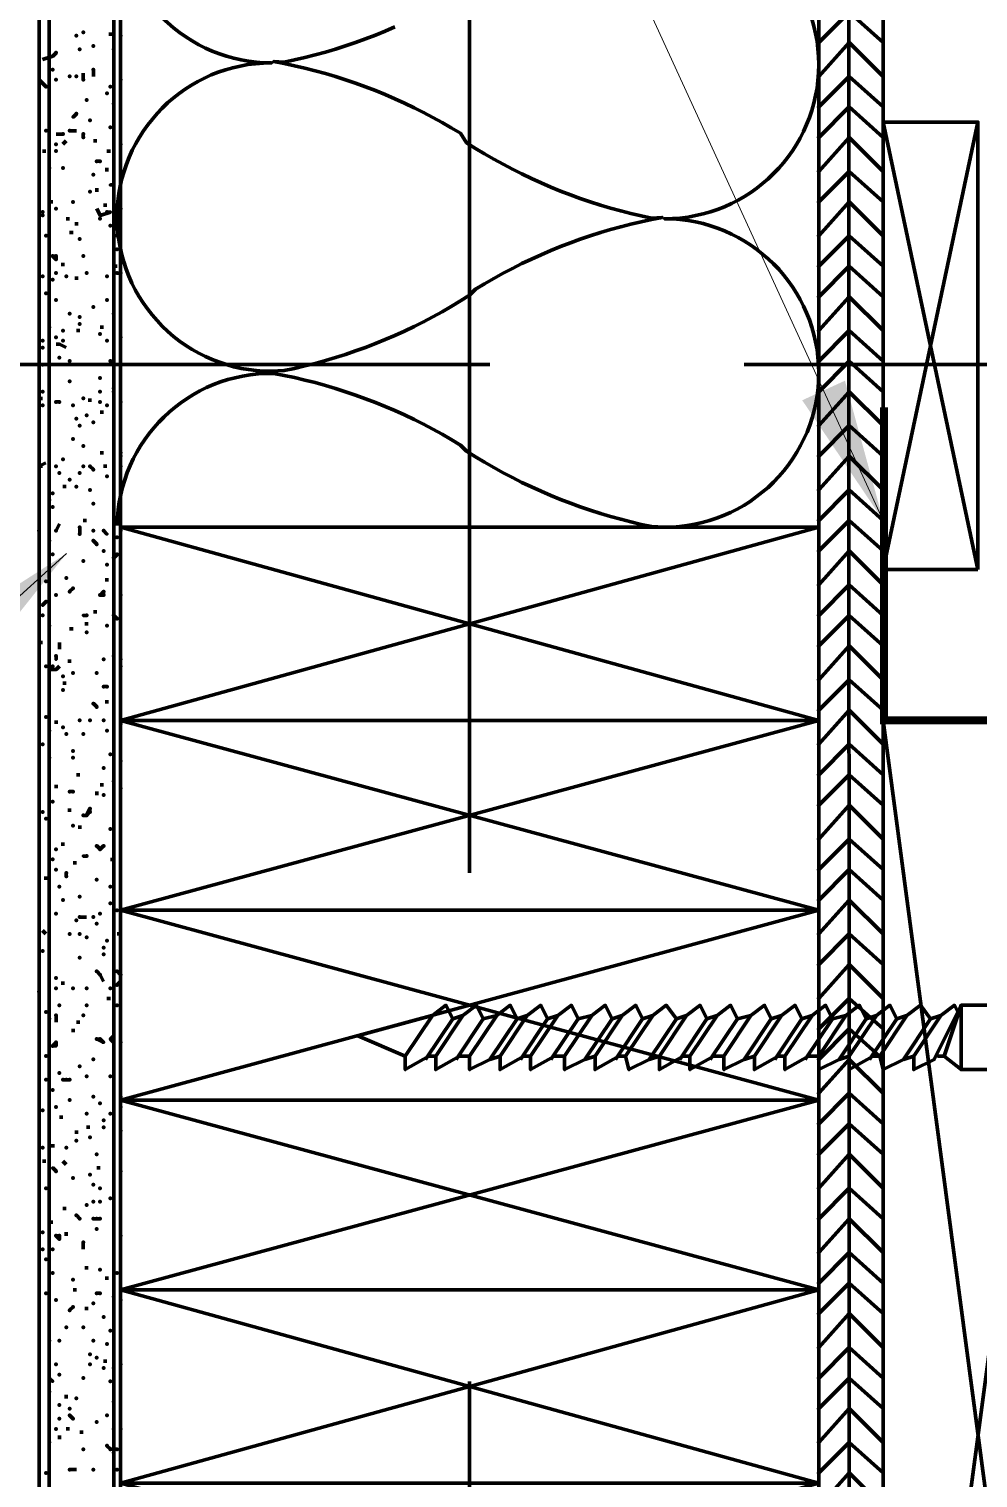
# Model space of a CAD drawing. Extents: x 3 to 185, y 0 to 385.
# Drawn here: x 84.67 to 92.13, y 185.19 to 196.59 of the extents above; entities that cross this region are included whole.
import ezdxf

# ---------------------------------------------------------------- set-up
doc = ezdxf.new("R2010")
doc.units = 0
doc.header["$MEASUREMENT"] = 0
for name, color, linetype, lineweight in [('Dt-Iden', 3, 'Continuous', 20), ('Dt-Line 1', 9, 'Continuous', 0), ('Dt-Line 2', 6, 'Continuous', 9), ('Dt-Line 3', 7, 'Continuous', 15), ('Dt-Text', 121, 'Continuous', 20)]:
    doc.layers.add(name, color=color, linetype=linetype, lineweight=lineweight)
doc.styles.get("Standard").update_dxf_attribs({"font": 'Arial.ttf'})
doc.dimstyles.new('1 Inch', dxfattribs={"dimtxt": 1.09375, "dimasz": 1.125, "dimexe": 1.125, "dimexo": 0.5625, "dimgap": 0.84375, "dimtad": 1, "dimdec": 4, "dimzin": 3, "dimdsep": 46, "dimlunit": 4, "dimtxsty": 'Standard', "dimblk": 'ARCHTICK', "dimcen": 0.5625, "dimdle": 1.125, "dimclrd": 253, "dimclre": 253, "dimclrt": 256, "dimadec": 0, "dimazin": 0, "dimtfac": 0.6, "dimtdec": 4, "dimtix": 1, "dimtmove": 2, "dimatfit": 0, "dimfxl": 1, "dimfrac": 1, "dimtolj": 1, "dimtzin": 0, "dimlwd": 9, "dimlwe": 9, "dimarcsym": 0})

# ---------------------------------------------------------------- blocks, each defined once
blk = doc.blocks.new('_ArchTick')
at = {"color": 0, "linetype": 'ByBlock', "const_width": 0.15}
blk.add_lwpolyline([(-0.5, -0.5), (0.5, 0.5)], dxfattribs=at)

msp = doc.modelspace()

# ---------------------------------------------------------------- linework, layer by layer
at = {"const_width": 0.0625}
msp.add_lwpolyline([(91.39374, 193.60982), (91.39374, 191.14708), (93.12707, 191.14708), (93.12519, 189.69557)], dxfattribs=at)
at = {"layer": 'Dt-Iden', "linetype": 'Continuous', "lineweight": 211}
msp.add_line((88.135, 189.94667), (88.135, 209.94667), dxfattribs=at)
for points in [[(82.34833, 193.38667), (82.56167, 193.52), (83.14833, 193.76), (83.76167, 193.89334), (84.375, 193.94667), (88.295, 193.94667)], [(96.26834, 193.38667), (96.055, 193.52), (95.46833, 193.76), (94.855, 193.89334), (94.24167, 193.94667), (90.295, 193.94667)]]:
    msp.add_lwpolyline(points, dxfattribs=at)
at = {"layer": 'Dt-Line 1', "linetype": 'Continuous', "lineweight": 158}
for p, q in [((85.30833, 196.53334), (85.30833, 196.56001)), ((84.775, 195.62667), (84.80167, 195.62667)), ((84.935, 195.68), (84.96167, 195.70667)), ((85.175, 195.70667), (85.20167, 195.70667)), ((85.28167, 195.62667), (85.30833, 195.62667)), ((85.28167, 195.46667), (85.28167, 195.49333)), ((84.82833, 195.30667), (84.82833, 195.33333)), ((85.20167, 195.30667), (85.20167, 195.33333)), ((84.82833, 195.22668), (84.855, 195.22668)), ((85.255, 195.20001), (85.28167, 195.20001)), ((84.98833, 195.09333), (84.96167, 195.09333)), ((85.04167, 195.04), (85.04167, 195.06667)), ((84.98833, 194.98667), (85.015, 194.98667)), ((84.935, 194.72), (84.935, 194.74667)), ((85.335, 194.72), (85.36167, 194.72)), ((85.04167, 194.61333), (85.04167, 194.64)), ((85.04167, 194.21334), (85.06833, 194.21334)), ((85.22833, 194.24001), (85.255, 194.24001)), ((85.335, 194.13333), (85.335, 194.16)), ((84.775, 193.68), (84.74833, 193.68)), ((85.14833, 193.65333), (85.14833, 193.68)), ((85.255, 193.57334), (85.22833, 193.57334)), ((85.255, 193.25333), (85.22833, 193.25333)), ((85.255, 193.14667), (85.28167, 193.14667)), ((84.935, 192.98667), (84.96167, 192.98667)), ((85.12167, 192.72), (85.095, 192.72)), ((85.28167, 192.24001), (85.28167, 192.26667)), ((85.20167, 192), (85.175, 192)), ((84.98833, 191.86668), (85.015, 191.86668)), ((85.12167, 191.89334), (85.12167, 191.92)), ((84.775, 191.76), (84.74833, 191.76)), ((84.98833, 191.6), (84.98833, 191.62667)), ((84.935, 191.44), (84.96167, 191.44)), ((85.28167, 191.28), (85.28167, 191.30667)), ((84.88167, 191.12), (84.88167, 191.14667)), ((85.38833, 190.74667), (85.38833, 190.77333)), ((84.88167, 190.61333), (84.88167, 190.64)), ((85.04167, 190.72), (85.06833, 190.72)), ((85.22833, 190.64), (85.255, 190.64)), ((85.20167, 190.56001), (85.20167, 190.58667)), ((84.98833, 190.42667), (84.98833, 190.45333)), ((85.06833, 190.29333), (85.06833, 190.32)), ((84.935, 190.16), (84.935, 190.18667)), ((85.335, 190.05333), (85.30833, 190.05333)), ((85.38833, 190.10667), (85.38833, 190.13333)), ((85.04167, 190.02667), (85.015, 190.02667)), ((84.80167, 189.89334), (84.80167, 189.92)), ((84.80167, 189.46667), (84.775, 189.49333)), ((85.36167, 189.46667), (85.38833, 189.46667)), ((84.935, 189.06667), (84.935, 189.09333)), ((85.28167, 188.96), (85.30833, 188.96)), ((85.015, 188.69333), (85.015, 188.72)), ((85.06833, 188.77333), (85.04167, 188.77333)), ((85.335, 188.48), (85.335, 188.50667)), ((84.90833, 188.02667), (84.935, 188.02667)), ((85.04167, 187.89334), (85.04167, 187.92)), ((85.14833, 187.94667), (85.12167, 187.94667)), ((84.855, 187.78667), (84.855, 187.81333)), ((84.80167, 187.68), (84.775, 187.68)), ((84.96167, 187.65333), (84.935, 187.68)), ((85.20167, 187.62667), (85.22833, 187.62667)), ((84.96167, 187.30667), (84.935, 187.30667)), ((84.82833, 187.20001), (84.855, 187.20001)), ((84.96167, 187.09333), (84.96167, 187.12)), ((85.12167, 186.82667), (85.12167, 186.85333)), ((85.28167, 186.74667), (85.28167, 186.77333)), ((85.015, 186.66667), (85.04167, 186.66667)), ((85.12167, 186.50667), (85.12167, 186.53334)), ((84.82833, 186.18667), (84.82833, 186.21334)), ((85.28167, 186.10667), (85.255, 186.10667)), ((85.335, 186.13333), (85.335, 186.16)), ((84.96167, 185.81333), (84.96167, 185.84)), ((84.90833, 185.49333), (84.90833, 185.52)), ((84.98833, 185.57334), (84.96167, 185.57334)), ((85.06833, 185.54668), (85.095, 185.54668))]:
    msp.add_line(p, q, dxfattribs=at)
for points in [[(91.12167, 179.14667), (91.095, 323.14667), (90.855, 323.41336), (91.095, 323.65333)], [(90.88167, 196.48), (91.12167, 196.72), (91.38833, 196.48)], [(85.095, 196.56001), (85.095, 196.56001), (85.095, 196.56004)], [(85.04167, 196.53334), (85.04167, 196.53334), (85.04167, 196.53337)], [(85.06833, 196.42667), (85.06833, 196.42667), (85.06833, 196.42669)], [(85.175, 196.45333), (85.175, 196.45333), (85.175, 196.45336)], [(85.335, 196.42667), (85.335, 196.42667), (85.335, 196.42669)], [(85.38833, 196.53334), (85.38833, 196.53334), (85.38833, 196.53337)], [(90.88167, 196.21334), (91.12167, 196.48), (91.38833, 196.21334)], [(84.88167, 196.4), (84.855, 196.37333), (84.775, 196.34667)], [(84.855, 196.26667), (84.855, 196.26667), (84.855, 196.26669)], [(84.98833, 196.21334), (84.98833, 196.21334), (84.98833, 196.21337)], [(85.04167, 196.21334), (85.04167, 196.21334), (85.04167, 196.21337)], [(85.095, 196.18667), (85.095, 196.24001)], [(85.175, 196.26667), (85.175, 196.21334)], [(90.88167, 195.97333), (91.12167, 196.21334), (91.38833, 195.97333)], [(84.80167, 196.13333), (84.775, 196.16), (84.74833, 196.18667)], [(84.88167, 196.18667), (84.88167, 196.18667), (84.88167, 196.18669)], [(85.28167, 196.08), (85.28167, 196.08), (85.28167, 196.08002)], [(85.30833, 196.13333), (85.30833, 196.13333), (85.30833, 196.13336)], [(85.38833, 196.18667), (85.38833, 196.18667), (85.38833, 196.18669)], [(85.335, 196), (85.335, 196), (85.335, 196.00002)], [(90.88167, 195.73333), (91.12167, 195.97333), (91.38833, 195.73333)], [(85.14833, 195.86668), (85.14833, 195.86668), (85.14833, 195.8667)], [(84.80167, 195.78667), (84.80167, 195.78667), (84.80167, 195.78669)], [(84.935, 195.76), (84.88167, 195.76)], [(84.98833, 195.78667), (85.04167, 195.78667)], [(85.30833, 195.81333), (85.30833, 195.81333), (85.30833, 195.81336)], [(84.88167, 195.68), (84.88167, 195.68), (84.88167, 195.68002)], [(84.88167, 195.62667), (84.88167, 195.62667), (84.88167, 195.62669)], [(85.38833, 195.68), (85.38833, 195.68), (85.38833, 195.68002)], [(90.88167, 195.46667), (91.12167, 195.73333), (91.38833, 195.46667)], [(84.82833, 195.49333), (84.82833, 195.49333), (84.82833, 195.49336)], [(84.935, 195.49333), (84.935, 195.49333), (84.935, 195.49336)], [(85.175, 195.44), (85.175, 195.44), (85.175, 195.44002)], [(90.88167, 195.22668), (91.12167, 195.46667), (91.38833, 195.22668)], [(85.14833, 195.30667), (85.14833, 195.30667), (85.14833, 195.30669)], [(84.88167, 195.17333), (84.88167, 195.17333), (84.88167, 195.17336)], [(85.015, 195.22668), (85.015, 195.22668), (85.015, 195.2267)], [(85.20167, 195.17333), (85.22833, 195.12), (85.30833, 195.14667), (85.28167, 195.14667)], [(85.38833, 195.17333), (85.38833, 195.17333), (85.38833, 195.17336)], [(90.88167, 194.96), (91.12167, 195.22668), (91.38833, 194.96)], [(85.22833, 195.09333), (85.22833, 195.09333), (85.22833, 195.09336)], [(84.80167, 194.96), (84.80167, 194.96), (84.80167, 194.96002)], [(85.30833, 195.04), (85.30833, 195.04), (85.30833, 195.04002)], [(85.36167, 194.96), (85.36167, 194.96), (85.36167, 194.96002)], [(90.88167, 194.72), (91.12167, 194.96), (91.38833, 194.72)], [(85.06833, 194.93333), (85.06833, 194.93333), (85.06833, 194.93336)], [(85.36167, 194.85333), (85.36167, 194.85333), (85.36167, 194.85336)], [(85.095, 194.8), (85.095, 194.8), (85.095, 194.80002)], [(90.88167, 194.48), (91.12167, 194.72), (91.38833, 194.48)], [(84.775, 194.64), (84.775, 194.64), (84.775, 194.64002)], [(84.855, 194.61333), (84.855, 194.61333), (84.855, 194.61336)], [(84.96167, 194.64), (84.96167, 194.64), (84.96167, 194.64002)], [(85.12167, 194.66667), (85.12167, 194.66667), (85.12167, 194.66669)], [(85.28167, 194.64), (85.28167, 194.64), (85.28167, 194.64002)], [(84.80167, 194.50667), (84.80167, 194.50667), (84.80167, 194.50669)], [(84.88167, 194.45333), (84.88167, 194.45333), (84.88167, 194.45336)], [(85.28167, 194.45333), (85.28167, 194.45333), (85.28167, 194.45336)], [(90.88167, 194.21334), (91.12167, 194.48), (91.38833, 194.21334)], [(84.98833, 194.34667), (84.98833, 194.34667), (84.98833, 194.34669)], [(85.06833, 194.32), (85.06833, 194.32), (85.06833, 194.32002)], [(85.06833, 194.26667), (85.06833, 194.26667), (85.06833, 194.26669)], [(85.335, 194.34667), (85.335, 194.34667), (85.335, 194.34669)], [(84.82833, 194.24001), (84.82833, 194.24001), (84.82833, 194.24004)], [(84.935, 194.21334), (84.935, 194.21334), (84.935, 194.21337)], [(85.22833, 194.18667), (85.22833, 194.18667), (85.22833, 194.18669)], [(85.38833, 194.16), (85.38833, 194.16), (85.38833, 194.16002)], [(90.88167, 193.97333), (91.12167, 194.21334), (91.38833, 193.97333)], [(84.775, 194.13333), (84.775, 194.13333), (84.775, 194.13336)], [(84.775, 194.08), (84.775, 194.08), (84.775, 194.08002)], [(84.96167, 194.08), (84.90833, 194.10667), (84.88167, 194.10667)], [(84.935, 194.13333), (84.935, 194.13333), (84.935, 194.13336)], [(85.28167, 194.13333), (85.28167, 194.13333), (85.28167, 194.13336)], [(84.775, 193.94667), (84.775, 193.94667), (84.775, 193.94669)], [(84.90833, 194), (84.90833, 194), (84.90833, 194.00002)], [(84.98833, 193.97333), (84.98833, 193.97333), (84.98833, 193.97336)], [(90.88167, 193.73333), (91.12167, 193.97333), (91.38833, 193.73333)], [(84.98833, 193.81333), (84.98833, 193.81333), (84.98833, 193.81336)], [(85.22833, 193.84), (85.22833, 193.84), (85.22833, 193.84002)], [(84.775, 193.73333), (84.775, 193.73333), (84.775, 193.73336)], [(85.22833, 193.73333), (85.22833, 193.73333), (85.22833, 193.73336)], [(90.88167, 193.46667), (91.12167, 193.73333), (91.38833, 193.46667)], [(84.775, 193.62667), (84.775, 193.62667), (84.775, 193.62669)], [(85.015, 193.62667), (85.015, 193.62667), (85.015, 193.62669)], [(85.095, 193.68), (85.095, 193.68), (85.095, 193.68002)], [(85.22833, 193.65333), (85.22833, 193.65333), (85.22833, 193.65336)], [(85.28167, 193.62667), (85.28167, 193.62667), (85.28167, 193.62669)], [(85.38833, 193.65333), (85.38833, 193.65333), (85.38833, 193.65336)], [(85.04167, 193.52), (85.04167, 193.52), (85.04167, 193.52002)], [(85.06833, 193.46667), (85.06833, 193.46667), (85.06833, 193.46669)], [(85.12167, 193.54668), (85.12167, 193.54668), (85.12167, 193.5467)], [(85.175, 193.49333), (85.175, 193.49333), (85.175, 193.49336)], [(90.88167, 193.22668), (91.12167, 193.46667), (91.38833, 193.22668)], [(85.015, 193.36), (85.015, 193.36), (85.015, 193.36002)], [(85.095, 193.30667), (85.095, 193.30667), (85.095, 193.30669)], [(84.80167, 193.17333), (84.74833, 193.14667), (84.775, 193.14667)], [(84.88167, 193.14667), (84.88167, 193.14667), (84.88167, 193.14669)], [(84.935, 193.20001), (84.935, 193.20001), (84.935, 193.20004)], [(85.095, 193.14667), (85.095, 193.14667), (85.095, 193.14669)], [(85.38833, 193.14667), (85.38833, 193.14667), (85.38833, 193.14669)], [(90.88167, 192.96), (91.12167, 193.22668), (91.38833, 192.96)], [(84.90833, 193.09333), (84.90833, 193.09333), (84.90833, 193.09336)], [(84.98833, 193.04), (84.98833, 193.04), (84.98833, 193.04002)], [(85.06833, 193.09333), (85.06833, 193.09333), (85.06833, 193.09336)], [(85.28167, 193.06667), (85.28167, 193.06667), (85.28167, 193.06669)], [(84.855, 192.93333), (84.855, 192.93333), (84.855, 192.93336)], [(85.04167, 192.98667), (85.04167, 192.98667), (85.04167, 192.98669)], [(85.14833, 192.96), (85.14833, 192.96), (85.14833, 192.96002)], [(90.88167, 192.72), (91.12167, 192.96), (91.38833, 192.72)], [(84.82833, 192.88001), (84.82833, 192.88001), (84.82833, 192.88004)], [(84.855, 192.82667), (84.855, 192.82667), (84.855, 192.82669)], [(85.175, 192.85333), (85.175, 192.85333), (85.175, 192.85336)], [(84.88167, 192.64), (84.90833, 192.69333)], [(85.06833, 192.61333), (85.06833, 192.66666), (85.06833, 192.66666)], [(90.88167, 192.48), (91.12167, 192.72), (91.38833, 192.48)], [(84.74833, 192.64), (84.74833, 192.64), (84.74833, 192.64002)], [(84.82833, 192.56001), (84.82833, 192.56001), (84.82833, 192.56004)], [(85.175, 192.64), (85.175, 192.64), (85.175, 192.64002)], [(85.36167, 192.58667), (85.36167, 192.58667), (85.36167, 192.58669)], [(85.38833, 192.64), (85.38833, 192.64), (85.38833, 192.64002)], [(84.855, 192.45333), (84.855, 192.45333), (84.855, 192.45336)], [(85.255, 192.48), (85.255, 192.48), (85.255, 192.48002)], [(90.88167, 192.21334), (91.12167, 192.48), (91.38833, 192.21334)], [(85.095, 192.4), (85.095, 192.4), (85.095, 192.40002)], [(85.28167, 192.37333), (85.28167, 192.37333), (85.28167, 192.37336)], [(84.80167, 192.24001), (84.80167, 192.24001), (84.80167, 192.24004)], [(84.96167, 192.26667), (84.96167, 192.26667), (84.96167, 192.26669)], [(90.88167, 191.97333), (91.12167, 192.21334), (91.38833, 191.97333)], [(84.88167, 192.13333), (84.88167, 192.13333), (84.88167, 192.13336)], [(85.38833, 192.13333), (85.38833, 192.13333), (85.38833, 192.13336)], [(84.775, 191.97333), (84.775, 191.97333), (84.775, 191.97336)], [(84.82833, 191.89334), (84.82833, 191.89334), (84.82833, 191.89337)], [(85.28167, 191.89334), (85.28167, 191.89334), (85.28167, 191.89337)], [(90.88167, 191.73333), (91.12167, 191.97333), (91.38833, 191.73333)], [(84.90833, 191.70667), (84.90833, 191.73333), (84.90833, 191.76)], [(85.12167, 191.84), (85.12167, 191.84), (85.12167, 191.84002)], [(85.335, 191.65333), (85.335, 191.65333), (85.335, 191.65336)], [(90.88167, 191.46667), (91.12167, 191.73333), (91.38833, 191.46667)], [(84.80167, 191.57334), (84.80167, 191.57334), (84.80167, 191.57337)], [(84.855, 191.57334), (84.82833, 191.54668), (84.88167, 191.54668), (84.90833, 191.57334)], [(85.015, 191.52), (85.015, 191.52), (85.015, 191.52002)], [(85.20167, 191.52), (85.20167, 191.52), (85.20167, 191.52002)], [(85.255, 191.62667), (85.255, 191.62667), (85.255, 191.62669)], [(85.38833, 191.62667), (85.38833, 191.62667), (85.38833, 191.62669)], [(85.38833, 191.57334), (85.38833, 191.57334), (85.38833, 191.57337)], [(84.935, 191.49333), (84.935, 191.49333), (84.935, 191.49336)], [(90.88167, 191.22668), (91.12167, 191.46667), (91.38833, 191.22668)], [(84.935, 191.38667), (84.935, 191.38667), (84.935, 191.38669)], [(90.88167, 190.96), (91.12167, 191.22668), (91.38833, 190.96)], [(84.82833, 191.06667), (84.82833, 191.06667), (84.82833, 191.06669)], [(85.06833, 191.14667), (85.06833, 191.14667), (85.06833, 191.14669)], [(85.14833, 191.14667), (85.14833, 191.14667), (85.14833, 191.14669)], [(85.28167, 191.06667), (85.28167, 191.06667), (85.28167, 191.06669)], [(85.38833, 191.12), (85.38833, 191.12), (85.38833, 191.12002)], [(84.775, 190.96), (84.775, 190.96), (84.775, 190.96002)], [(85.095, 191.04), (85.095, 191.04), (85.095, 191.04002)], [(90.88167, 190.72), (91.12167, 190.96), (91.38833, 190.72)], [(85.015, 190.90668), (85.015, 190.90668), (85.015, 190.9067)], [(85.015, 190.85333), (85.015, 190.85333), (85.015, 190.85336)], [(85.30833, 190.88001), (85.30833, 190.88001), (85.30833, 190.88004)], [(85.255, 190.77333), (85.255, 190.77333), (85.255, 190.77336)], [(85.38833, 190.82667), (85.38833, 190.82667), (85.38833, 190.82669)], [(85.335, 190.66667), (85.335, 190.72)], [(85.38833, 190.61333), (85.38833, 190.61333), (85.38833, 190.61336)], [(90.88167, 190.48), (91.12167, 190.72), (91.38833, 190.48)], [(84.855, 190.50667), (84.855, 190.50667), (84.855, 190.50669)], [(84.775, 190.42667), (84.775, 190.42667), (84.775, 190.42669)], [(90.88167, 190.21334), (91.12167, 190.48), (91.38833, 190.21334)], [(84.80167, 190.37333), (84.80167, 190.37333), (84.80167, 190.37336)], [(85.015, 190.32), (85.015, 190.32), (85.015, 190.32002)], [(85.30833, 190.29333), (85.30833, 190.29333), (85.30833, 190.29336)], [(85.20167, 190.16), (85.22833, 190.13333), (85.255, 190.16)], [(90.88167, 189.97333), (91.12167, 190.21334), (91.38833, 189.97333)], [(84.855, 190.05333), (84.855, 190.05333), (84.855, 190.05336)], [(84.88167, 190.13333), (84.88167, 190.13333), (84.88167, 190.13336)], [(84.88167, 189.97333), (84.88167, 189.97333), (84.88167, 189.97336)], [(90.88167, 189.73333), (91.12167, 189.97333), (91.38833, 189.73333)], [(84.90833, 189.84), (84.90833, 189.84), (84.90833, 189.84002)], [(85.20167, 189.89334), (85.20167, 189.89334), (85.20167, 189.89337)], [(85.30833, 189.84), (85.30833, 189.84), (85.30833, 189.84002)], [(85.06833, 189.76), (85.06833, 189.76), (85.06833, 189.76002)], [(85.30833, 189.70667), (85.30833, 189.70667), (85.30833, 189.70669)], [(90.88167, 189.46667), (91.12167, 189.73333), (91.38833, 189.46667)], [(84.88167, 189.62667), (84.88167, 189.62667), (84.88167, 189.62669)], [(85.06833, 189.60002), (85.12167, 189.6)], [(85.175, 189.6), (85.175, 189.6), (85.175, 189.60002)], [(85.22833, 189.62667), (85.22833, 189.62667), (85.22833, 189.62669)], [(85.20167, 189.54668), (85.20167, 189.54668), (85.20167, 189.5467)], [(84.98833, 189.46667), (84.98833, 189.46667), (84.98833, 189.46669)], [(85.06833, 189.46667), (85.06833, 189.46667), (85.06833, 189.46669)], [(85.12167, 189.44), (85.12167, 189.44), (85.12167, 189.44002)], [(85.255, 189.36), (85.255, 189.36), (85.255, 189.36002)], [(85.28167, 189.41333), (85.28167, 189.41333), (85.28167, 189.41336)], [(90.88167, 189.22668), (91.12167, 189.46667), (91.38833, 189.22668)], [(84.775, 189.33333), (84.775, 189.33333), (84.775, 189.33336)], [(85.06833, 189.28), (85.06833, 189.28), (85.06833, 189.28002)], [(85.255, 189.30667), (85.255, 189.30667), (85.255, 189.30669)], [(85.20167, 189.17333), (85.22833, 189.14667), (85.255, 189.09333)], [(85.36167, 189.06667), (85.38833, 189.09333), (85.38833, 189.14667), (85.36167, 189.17336), (85.38833, 189.14667)], [(90.88167, 188.96), (91.12167, 189.22668), (91.38833, 188.96)], [(84.74833, 189.01333), (84.74833, 189.01333), (84.74833, 189.01336)], [(84.88167, 189.12), (84.88167, 189.12), (84.88167, 189.12002)], [(84.88167, 189.04), (84.88167, 189.04), (84.88167, 189.04002)], [(85.015, 189.04), (85.015, 189.04), (85.015, 189.04002)], [(85.12167, 189.04), (85.12167, 189.04), (85.12167, 189.04002)], [(85.30833, 189.04), (85.30833, 189.04), (85.30833, 189.04002)], [(85.12167, 188.90668), (85.12167, 188.90668), (85.12167, 188.9067)], [(85.36167, 188.90668), (85.36167, 188.90668), (85.36167, 188.9067)], [(90.88167, 188.72), (91.12167, 188.96), (91.38833, 188.72)], [(84.80167, 188.85333), (84.80167, 188.85333), (84.80167, 188.85336)], [(84.82833, 188.8), (84.82833, 188.8), (84.82833, 188.80002)], [(84.88167, 188.82667), (84.88167, 188.77333)], [(85.095, 188.82667), (85.095, 188.82667), (85.095, 188.82669)], [(90.88167, 188.48), (91.12167, 188.72), (91.38833, 188.48)], [(85.335, 188.61333), (85.30833, 188.64), (85.335, 188.66667)], [(85.38833, 188.61333), (85.38833, 188.61333), (85.38833, 188.61336)], [(85.175, 188.48), (85.175, 188.48), (85.175, 188.48002)], [(90.88167, 188.21334), (91.12167, 188.48), (91.38833, 188.21334)], [(84.90833, 188.37333), (84.90833, 188.37333), (84.90833, 188.37336)], [(85.06833, 188.42667), (85.06833, 188.42667), (85.06833, 188.42669)], [(85.12167, 188.34667), (85.12167, 188.34667), (85.12167, 188.34669)], [(85.30833, 188.34667), (85.30833, 188.34667), (85.30833, 188.34669)], [(84.80167, 188.32), (84.80167, 188.32), (84.80167, 188.32002)], [(84.855, 188.24001), (84.855, 188.24001), (84.855, 188.24004)], [(84.88167, 188.10667), (84.88167, 188.10667), (84.88167, 188.10669)], [(84.98833, 188.16), (84.98833, 188.16), (84.98833, 188.16002)], [(85.175, 188.18667), (85.175, 188.18667), (85.175, 188.18669)], [(85.22833, 188.13333), (85.22833, 188.13333), (85.22833, 188.13336)], [(85.38833, 188.18667), (85.38833, 188.18667), (85.38833, 188.18669)], [(85.38833, 188.10667), (85.38833, 188.10667), (85.38833, 188.10669)], [(90.88167, 187.97333), (91.12167, 188.21334), (91.38833, 187.97333)], [(84.775, 188.08), (84.775, 188.08), (84.775, 188.08002)], [(85.12167, 188.05333), (85.12167, 188.05333), (85.12167, 188.05336)], [(85.255, 188), (85.255, 188), (85.255, 188.00002)], [(85.30833, 188.05333), (85.30833, 188.05333), (85.30833, 188.05336)], [(85.38833, 187.92), (85.38833, 187.92), (85.38833, 187.92002)], [(90.88167, 187.73333), (91.12167, 187.97333), (91.38833, 187.73333)], [(84.775, 187.78667), (84.775, 187.78667), (84.775, 187.78669)], [(84.96167, 187.78667), (84.96167, 187.78667), (84.96167, 187.78669)], [(85.04167, 187.84), (85.04167, 187.84), (85.04167, 187.84002)], [(85.14833, 187.86668), (85.14833, 187.86668), (85.14833, 187.8667)], [(85.20167, 187.73333), (85.20167, 187.73333), (85.20167, 187.73336)], [(90.88167, 187.46667), (91.12167, 187.73333), (91.38833, 187.46667)], [(85.015, 187.54668), (85.015, 187.54668), (85.015, 187.5467)], [(85.14833, 187.57334), (85.14833, 187.57334), (85.14833, 187.57337)], [(85.38833, 187.6), (85.38833, 187.6), (85.38833, 187.60002)], [(84.80167, 187.46667), (84.80167, 187.46667), (84.80167, 187.46669)], [(85.22833, 187.46667), (85.22833, 187.46667), (85.22833, 187.46669)], [(90.88167, 187.22668), (91.12167, 187.46667), (91.38833, 187.22668)], [(85.12167, 187.33333), (85.12167, 187.33333), (85.12167, 187.33336)], [(85.175, 187.36), (85.175, 187.36), (85.175, 187.36002)], [(85.22833, 187.36), (85.22833, 187.36), (85.22833, 187.36002)], [(85.30833, 187.38667), (85.30833, 187.38667), (85.30833, 187.38669)], [(90.88167, 186.96), (91.12167, 187.22668), (91.38833, 186.96)], [(84.775, 187.12), (84.775, 187.12), (84.775, 187.12002)], [(85.20167, 187.14667), (85.20167, 187.14667), (85.20167, 187.14669)], [(85.38833, 187.09333), (85.38833, 187.09333), (85.38833, 187.09336)], [(84.775, 186.98667), (84.775, 186.98667), (84.775, 186.98669)], [(84.855, 186.98667), (84.855, 186.98667), (84.855, 186.98669)], [(85.095, 187.04), (85.095, 186.98667)], [(84.80167, 186.90668), (84.80167, 186.90668), (84.80167, 186.9067)], [(90.88167, 186.72), (91.12167, 186.96), (91.38833, 186.72)], [(84.855, 186.8), (84.855, 186.8), (84.855, 186.80002)], [(85.22833, 186.82667), (85.22833, 186.82667), (85.22833, 186.82669)], [(85.36167, 186.8), (85.36167, 186.8), (85.36167, 186.80002)], [(84.80167, 186.64), (84.80167, 186.64), (84.80167, 186.64002)], [(90.88167, 186.48), (91.12167, 186.72), (91.38833, 186.48)], [(84.88167, 186.58667), (84.88167, 186.58667), (84.88167, 186.58669)], [(85.175, 186.56001), (85.175, 186.56001), (85.175, 186.56004)], [(85.335, 186.61333), (85.335, 186.61333), (85.335, 186.61336)], [(85.38833, 186.58667), (85.38833, 186.58667), (85.38833, 186.58669)], [(85.255, 186.45333), (85.255, 186.45333), (85.255, 186.45336)], [(90.88167, 186.21334), (91.12167, 186.48), (91.38833, 186.21334)], [(84.96167, 186.37333), (84.96167, 186.37333), (84.96167, 186.37336)], [(85.095, 186.37333), (85.095, 186.37333), (85.095, 186.37336)], [(84.82833, 186.26667), (84.82833, 186.26667), (84.82833, 186.26669)], [(84.90833, 186.26667), (84.90833, 186.26667), (84.90833, 186.26669)], [(85.175, 186.26667), (85.175, 186.26667), (85.175, 186.26669)], [(85.28167, 186.24001), (85.28167, 186.24001), (85.28167, 186.24004)], [(90.88167, 185.97333), (91.12167, 186.21334), (91.38833, 185.97333)], [(84.88167, 186.08), (84.88167, 186.08), (84.88167, 186.08002)], [(85.14833, 186.16), (85.14833, 186.16), (85.14833, 186.16002)], [(85.14833, 186.08), (85.14833, 186.08), (85.14833, 186.08002)], [(85.20167, 186.13333), (85.20167, 186.13333), (85.20167, 186.13336)], [(85.255, 186.05333), (85.255, 186.05333), (85.255, 186.05336)], [(85.335, 186.05333), (85.335, 186.05333), (85.335, 186.05336)], [(85.38833, 186.08), (85.38833, 186.08), (85.38833, 186.08002)], [(84.90833, 186), (84.90833, 186), (84.90833, 186.00002)], [(85.095, 185.97333), (85.095, 185.97333), (85.095, 185.97336)], [(85.30833, 185.94667), (85.30833, 185.94667), (85.30833, 185.94669)], [(90.88167, 185.73333), (91.12167, 185.97333), (91.38833, 185.73333)], [(84.82833, 185.86668), (84.82833, 185.86668), (84.82833, 185.8667)], [(84.90833, 185.76), (84.90833, 185.76), (84.90833, 185.76002)], [(84.98833, 185.73333), (84.98833, 185.73333), (84.98833, 185.73336)], [(85.04167, 185.81333), (85.04167, 185.81333), (85.04167, 185.81336)], [(85.335, 185.78667), (85.335, 185.78667), (85.335, 185.78669)], [(90.88167, 185.46667), (91.12167, 185.73333), (91.38833, 185.46667)], [(85.20167, 185.62667), (85.20167, 185.62667), (85.20167, 185.62669)], [(85.28167, 185.68), (85.28167, 185.68), (85.28167, 185.68002)], [(84.82833, 185.46667), (84.82833, 185.52)], [(84.88167, 185.57334), (84.88167, 185.57334), (84.88167, 185.57337)], [(85.335, 185.57334), (85.335, 185.57334), (85.335, 185.57337)], [(85.38833, 185.57334), (85.38833, 185.57334), (85.38833, 185.57337)], [(85.095, 185.41333), (85.095, 185.41333), (85.095, 185.41336)], [(85.28167, 185.44), (85.30833, 185.41333), (85.36167, 185.41333), (85.36167, 185.41333), (85.36167, 185.41336)], [(90.88167, 185.22668), (91.12167, 185.46667), (91.38833, 185.22668)], [(84.98833, 185.25333), (85.04167, 185.25333)], [(85.175, 185.25333), (85.175, 185.25333), (85.175, 185.25336)], [(85.36167, 185.25333), (85.36167, 185.25333), (85.36167, 185.25336)], [(84.80167, 185.22668), (84.80167, 185.22668), (84.80167, 185.2267)], [(90.88167, 184.96), (91.12167, 185.22668), (91.38833, 184.96)]]:
    msp.add_lwpolyline(points, dxfattribs=at)
for points in [[(85.36167, 197.53334, 0.41421454), (86.575, 196.32, 0.41421274), (85.36167, 195.10667, 0.41421496), (86.575, 193.89334), (86.67678, 193.89881), (86.75831, 193.91624), (86.83943, 193.93526), (86.92011, 193.95584), (87.00032, 193.97799), (87.08004, 194.00169), (87.15926, 194.02693), (87.23795, 194.05371), (87.31608, 194.08202), (87.39364, 194.11184), (87.4706, 194.14318), (87.54694, 194.17602), (87.62264, 194.21034), (87.69768, 194.24616), (87.77203, 194.28344), (87.84567, 194.32219), (87.91858, 194.3624), (87.99074, 194.40406), (88.06212, 194.44715), (88.13271, 194.49168), (88.18121, 194.53952), (88.25259, 194.58262), (88.32475, 194.62427), (88.39766, 194.66448), (88.4713, 194.70323), (88.54565, 194.74052), (88.62069, 194.77633), (88.69639, 194.81065), (88.77273, 194.84349), (88.84969, 194.87483), (88.92725, 194.90465), (89.00539, 194.93296), (89.08407, 194.95974), (89.16329, 194.98498), (89.24302, 195.00868), (89.32323, 195.03083), (89.4039, 195.05141), (89.48502, 195.07042), (89.56656, 195.08785), (89.64849, 195.1037), (89.56656, 195.09881), (89.48502, 195.11624), (89.4039, 195.13526), (89.32323, 195.15584), (89.24302, 195.17799), (89.16329, 195.20169), (89.08407, 195.22693), (89.00539, 195.25371), (88.92725, 195.28202), (88.84969, 195.31185), (88.77273, 195.34318), (88.69639, 195.37602), (88.62069, 195.41035), (88.54565, 195.44616), (88.4713, 195.48344), (88.39766, 195.52219), (88.32475, 195.5624), (88.25259, 195.60405), (88.18121, 195.64714), (88.11062, 195.69167), (88.0618, 195.7664), (87.99041, 195.80949), (87.91825, 195.85114), (87.84533, 195.89134), (87.77169, 195.93008), (87.69733, 195.96736), (87.62229, 196.00317), (87.54659, 196.03749), (87.47024, 196.07031), (87.39327, 196.10164), (87.31571, 196.13146), (87.23757, 196.15976), (87.15888, 196.18653), (87.07966, 196.21177), (86.99993, 196.23546), (86.91972, 196.2576), (86.83903, 196.27817), (86.75791, 196.29718), (86.67637, 196.3146), (86.59443, 196.33044), (86.67678, 196.32548), (86.75831, 196.34291), (86.83943, 196.36193), (86.92011, 196.38251), (87.00032, 196.40466), (87.08004, 196.42836), (87.15926, 196.4536), (87.23795, 196.48038), (87.31608, 196.50869), (87.39364, 196.53851), (87.4706, 196.56985), (87.54694, 196.60268)], [(85.36167, 192.68, -0.41421052), (86.59443, 193.87711), (86.67637, 193.86127), (86.75791, 193.84385), (86.83903, 193.82484), (86.91972, 193.80427), (86.99993, 193.78213), (87.07966, 193.75844), (87.15888, 193.7332), (87.23757, 193.70643), (87.31571, 193.67813), (87.39327, 193.64831), (87.47024, 193.61699), (87.54659, 193.58416), (87.62229, 193.54984), (87.69733, 193.51403), (87.77169, 193.47676), (87.84533, 193.43801), (87.91825, 193.39781), (87.99041, 193.35616), (88.0618, 193.31307), (88.11062, 193.265), (88.18121, 193.22047), (88.25259, 193.17738), (88.32475, 193.13573), (88.39766, 193.09552), (88.4713, 193.05677), (88.54565, 193.01949), (88.62069, 192.98368), (88.69639, 192.94935), (88.77273, 192.91651), (88.84969, 192.88518), (88.92725, 192.85536), (89.00539, 192.82705), (89.08407, 192.80027), (89.16329, 192.77502), (89.24302, 192.75133), (89.32323, 192.72918), (89.4039, 192.70859), (89.48502, 192.68958), (89.56656, 192.67215), (89.66833, 192.66666, 0.41421454), (90.88167, 193.88001, 0.41421094), (89.66833, 195.09333, 0.41421274), (90.88167, 196.30667, 0.41421274), (89.66833, 197.52, 0.41421274)]]:
    msp.add_lwpolyline(points, format="xyb", dxfattribs=at)
for points in [[(85.04167, 195.92), (85.04167, 195.92002), (85.015, 195.89334)], [(85.095, 195.76), (85.095, 195.76002), (85.095, 195.73333)], [(85.22833, 195.54668), (85.22833, 195.5467), (85.20167, 195.54668)], [(85.335, 195.36), (85.335, 195.36002), (85.30833, 195.36)], [(84.88167, 194.77333), (84.88167, 194.80002), (84.855, 194.8)], [(84.88167, 194.66667), (84.88167, 194.66669), (84.88167, 194.66667)], [(85.36167, 194.66667), (85.38833, 194.66667), (85.38833, 194.66667)], [(84.88167, 194.16), (84.88167, 194.16002), (84.88167, 194.16)], [(85.30833, 193.97333), (85.30833, 193.97336), (85.335, 193.97333)], [(84.90833, 193.65333), (84.90833, 193.65336), (84.88167, 193.65333)], [(85.14833, 193.14667), (85.14833, 193.14669), (85.175, 193.12), (85.175, 193.12)], [(85.175, 192.56001), (85.175, 192.56004), (85.20167, 192.53334), (85.20167, 192.53334)], [(85.255, 192.64), (85.255, 192.64002), (85.28167, 192.61333)], [(85.36167, 192.45333), (85.36167, 192.45336), (85.335, 192.42667), (85.335, 192.42667)], [(85.015, 192.18667), (85.015, 192.18669), (84.98833, 192.16), (84.98833, 192.16)], [(85.22833, 192.13333), (85.255, 192.16), (85.255, 192.16002), (85.255, 192.13333), (85.22833, 192.13333)], [(84.80167, 192.08), (84.80167, 192.08002), (84.775, 192.05333)], [(85.12167, 191.97333), (85.12167, 191.97336), (85.095, 191.97333)], [(85.36167, 191.94667), (85.36167, 191.94669), (85.335, 191.97333), (85.335, 191.97333)], [(84.88167, 191.65333), (84.88167, 191.65336), (84.88167, 191.62667)], [(85.28167, 191.41333), (85.28167, 191.41336), (85.255, 191.41333)], [(85.20167, 191.25333), (85.20167, 191.25336), (85.175, 191.28), (85.175, 191.28)], [(84.80167, 191.17333), (84.80167, 191.17336), (84.80167, 191.17333)], [(84.98833, 190.58667), (84.98833, 190.58669), (85.015, 190.58667)], [(85.255, 190.56001), (85.255, 190.56004), (85.255, 190.56001)], [(85.14833, 190.42667), (85.12167, 190.4), (85.095, 190.4), (85.095, 190.40002), (85.12167, 190.40002), (85.14833, 190.45333)], [(85.12167, 190.08), (85.12167, 190.08002), (85.095, 190.08)], [(84.96167, 189.94667), (84.96167, 189.94669), (84.96167, 189.92)], [(84.935, 189.73333), (84.935, 189.73336), (84.935, 189.73333)], [(84.90833, 188.90668), (84.90833, 188.9067), (84.90833, 188.90668)], [(84.88167, 188.61333), (84.855, 188.58667), (84.88167, 188.58667)], [(85.20167, 188.64), (85.22833, 188.64), (85.22833, 188.64002), (85.255, 188.61333)], [(84.96167, 188.32), (84.935, 188.32002), (84.98833, 188.32)], [(85.255, 187.94667), (85.255, 187.94669), (85.255, 187.94667)], [(84.88167, 187.6), (84.88167, 187.60002), (84.855, 187.62667)], [(85.175, 187.49333), (85.175, 187.49336), (85.175, 187.49333)], [(85.04167, 187.25333), (85.04167, 187.25336), (85.06833, 187.22668), (85.06833, 187.22668)], [(85.20167, 187.22668), (85.22833, 187.2267), (85.175, 187.22668)], [(84.90833, 187.06667), (84.88167, 187.09333), (84.90833, 187.09333)], [(85.22833, 186.64), (85.22833, 186.64002), (85.20167, 186.64)], [(85.015, 186.53334), (84.98833, 186.50667), (84.98833, 186.50669), (85.015, 186.53334)], [(84.82833, 185.97333), (84.82833, 185.97336), (84.855, 185.94667)], [(84.98833, 185.68), (84.98833, 185.68002), (85.015, 185.65333), (85.015, 185.65333)]]:
    msp.add_lwpolyline(points, close=True, dxfattribs=at)
for p in [(85.095, 196.56001), (85.04167, 196.53334), (85.06833, 196.42667), (85.175, 196.45333), (85.335, 196.42667), (85.38833, 196.53334), (90.88167, 196.48), (84.88167, 196.4), (84.855, 196.26667), (84.98833, 196.21334), (85.04167, 196.21334), (85.175, 196.26667), (90.88167, 196.21334), (84.80167, 196.13333), (84.88167, 196.18667), (85.095, 196.18667), (85.30833, 196.13333), (85.38833, 196.18667), (85.12167, 196.02667), (85.28167, 196.08), (85.335, 196), (90.88167, 195.97333), (85.04167, 195.92), (85.14833, 195.86668), (84.80167, 195.78667), (84.935, 195.76), (84.98833, 195.78667), (85.095, 195.76), (85.30833, 195.81333), (84.88167, 195.68), (84.88167, 195.62667), (85.095, 195.73333), (85.38833, 195.68), (90.88167, 195.73333), (85.20167, 195.54668), (85.22833, 195.54668), (84.82833, 195.49333), (84.935, 195.49333), (85.175, 195.44), (90.88167, 195.46667), (85.14833, 195.30667), (85.335, 195.36), (84.88167, 195.17333), (85.015, 195.22668), (85.38833, 195.17333), (90.88167, 195.22668), (84.775, 195.14667), (84.775, 195.12), (85.22833, 195.09333), (85.28167, 195.14667), (84.80167, 194.96), (85.30833, 195.04), (85.36167, 194.96), (90.88167, 194.96), (85.06833, 194.93333), (85.36167, 194.85333), (84.855, 194.8), (84.88167, 194.8), (84.88167, 194.77333), (85.095, 194.8), (90.88167, 194.72), (84.775, 194.64), (84.855, 194.61333), (84.88167, 194.66667), (84.88167, 194.66667), (84.96167, 194.64), (85.12167, 194.66667), (85.28167, 194.64), (85.36167, 194.66667), (85.38833, 194.66667), (85.38833, 194.66667), (84.80167, 194.50667), (84.88167, 194.45333), (85.175, 194.4), (85.28167, 194.45333), (90.88167, 194.48), (84.98833, 194.34667), (85.06833, 194.32), (85.06833, 194.26667), (85.335, 194.34667), (84.82833, 194.24001), (84.88167, 194.16), (84.88167, 194.16), (84.935, 194.21334), (85.22833, 194.18667), (85.38833, 194.16), (90.88167, 194.21334), (84.775, 194.13333), (84.775, 194.08), (84.935, 194.13333), (85.28167, 194.13333), (84.775, 193.94667), (84.90833, 194), (84.98833, 193.97333), (85.30833, 193.97333), (85.335, 193.97333), (90.88167, 193.97333), (84.98833, 193.81333), (85.22833, 193.84), (84.775, 193.73333), (85.22833, 193.73333), (85.335, 193.76), (85.335, 193.73333), (90.88167, 193.73333), (84.775, 193.62667), (84.88167, 193.65333), (84.90833, 193.65333), (85.015, 193.62667), (85.095, 193.68), (85.22833, 193.65333), (85.28167, 193.62667), (85.38833, 193.65333), (85.04167, 193.52), (85.06833, 193.46667), (85.12167, 193.54668), (85.175, 193.49333), (90.88167, 193.46667), (85.015, 193.36), (85.095, 193.30667), (85.38833, 193.25333), (84.88167, 193.14667), (84.935, 193.20001), (85.095, 193.14667), (85.14833, 193.14667), (85.175, 193.12), (85.38833, 193.22668), (85.38833, 193.14667), (90.88167, 193.22668), (84.90833, 193.09333), (84.98833, 193.04), (85.06833, 193.09333), (85.28167, 193.06667), (84.855, 192.93333), (85.04167, 192.98667), (85.14833, 192.96), (90.88167, 192.96), (84.82833, 192.88001), (84.855, 192.82667), (85.175, 192.85333), (85.06833, 192.66666), (90.88167, 192.72), (84.74833, 192.64), (84.82833, 192.56001), (84.88167, 192.64), (84.88167, 192.64), (85.06833, 192.61333), (85.175, 192.64), (85.175, 192.56001), (85.255, 192.64), (85.36167, 192.58667), (85.38833, 192.64), (84.855, 192.45333), (85.20167, 192.53334), (85.255, 192.48), (85.36167, 192.45333), (90.88167, 192.48), (85.095, 192.4), (85.28167, 192.37333), (85.335, 192.42667), (84.80167, 192.24001), (84.96167, 192.26667), (90.88167, 192.21334), (84.88167, 192.13333), (84.98833, 192.16), (85.015, 192.18667), (85.22833, 192.13333), (85.255, 192.16), (85.255, 192.13333), (85.38833, 192.13333), (84.80167, 192.08), (84.775, 191.97333), (84.82833, 191.89334), (85.12167, 191.97333), (85.28167, 191.89334), (85.335, 191.97333), (85.36167, 191.94667), (90.88167, 191.97333), (85.12167, 191.84), (84.88167, 191.65333), (85.335, 191.65333), (90.88167, 191.73333), (84.80167, 191.57334), (84.855, 191.57334), (85.255, 191.62667), (85.38833, 191.62667), (85.38833, 191.57334), (84.935, 191.49333), (85.015, 191.52), (85.20167, 191.52), (85.255, 191.41333), (85.28167, 191.41333), (90.88167, 191.46667), (84.935, 191.38667), (85.175, 191.28), (85.20167, 191.25333), (90.88167, 191.22668), (84.80167, 191.17333), (84.80167, 191.17333), (84.82833, 191.06667), (84.935, 191.09333), (85.06833, 191.14667), (85.14833, 191.14667), (85.255, 191.14667), (85.28167, 191.06667), (85.38833, 191.12), (84.775, 190.96), (84.96167, 191.04), (85.095, 191.04), (90.88167, 190.96), (84.82833, 190.85333), (85.015, 190.90668), (85.015, 190.85333), (85.30833, 190.88001), (85.255, 190.77333), (85.38833, 190.82667), (85.335, 190.66667), (85.38833, 190.61333), (90.88167, 190.72), (84.855, 190.50667), (84.98833, 190.58667), (85.015, 190.58667), (85.255, 190.56001), (84.775, 190.42667), (85.095, 190.4), (85.12167, 190.4), (85.14833, 190.45333), (85.14833, 190.42667), (90.88167, 190.48), (84.80167, 190.37333), (85.015, 190.32), (85.30833, 190.29333), (85.20167, 190.16), (85.255, 190.16), (90.88167, 190.21334), (84.855, 190.05333), (84.88167, 190.13333), (85.12167, 190.08), (85.22833, 190.13333), (84.88167, 189.97333), (84.96167, 189.94667), (90.88167, 189.97333), (84.90833, 189.84), (84.96167, 189.92), (85.20167, 189.89334), (85.30833, 189.84), (84.935, 189.73333), (84.935, 189.73333), (85.06833, 189.76), (85.30833, 189.70667), (90.88167, 189.73333), (84.88167, 189.62667), (85.06833, 189.6), (85.175, 189.6), (85.22833, 189.62667), (85.36167, 189.65333), (85.04167, 189.57334), (85.20167, 189.54668), (84.98833, 189.46667), (85.06833, 189.46667), (85.12167, 189.44), (85.255, 189.36), (85.28167, 189.41333), (90.88167, 189.46667), (84.775, 189.33333), (85.06833, 189.28), (85.255, 189.30667), (85.20167, 189.17333), (85.22833, 189.14667), (85.36167, 189.17333), (85.38833, 189.14667), (90.88167, 189.22668), (84.74833, 189.01333), (84.88167, 189.12), (84.88167, 189.04), (85.015, 189.04), (85.12167, 189.04), (85.30833, 189.04), (85.36167, 189.06667), (84.90833, 188.90668), (85.12167, 188.90668), (85.36167, 188.90668), (90.88167, 188.96), (84.80167, 188.85333), (84.82833, 188.8), (84.88167, 188.82667), (85.095, 188.82667), (90.88167, 188.72), (84.855, 188.58667), (84.88167, 188.61333), (85.20167, 188.64), (85.22833, 188.64), (85.335, 188.61333), (85.38833, 188.61333), (84.80167, 188.50667), (85.175, 188.48), (90.88167, 188.48), (84.90833, 188.37333), (85.06833, 188.42667), (85.12167, 188.34667), (85.30833, 188.34667), (84.80167, 188.32), (84.855, 188.24001), (84.935, 188.32), (84.96167, 188.32), (84.98833, 188.32), (84.88167, 188.10667), (84.98833, 188.16), (85.175, 188.18667), (85.22833, 188.13333), (85.38833, 188.18667), (85.38833, 188.10667), (90.88167, 188.21334), (84.775, 188.08), (85.12167, 188.05333), (85.255, 188), (85.30833, 188.05333), (85.255, 187.94667), (85.255, 187.94667), (85.38833, 187.92), (90.88167, 187.97333), (84.775, 187.78667), (84.96167, 187.78667), (85.04167, 187.84), (85.14833, 187.86668), (85.20167, 187.73333), (90.88167, 187.73333), (84.88167, 187.6), (85.015, 187.54668), (85.14833, 187.57334), (85.38833, 187.6), (84.80167, 187.46667), (85.175, 187.49333), (85.175, 187.49333), (85.22833, 187.46667), (90.88167, 187.46667), (85.12167, 187.33333), (85.175, 187.36), (85.22833, 187.36), (85.30833, 187.38667), (85.04167, 187.25333), (85.06833, 187.22668), (85.175, 187.22668), (85.20167, 187.22668), (85.22833, 187.22668), (90.88167, 187.22668), (84.775, 187.12), (84.88167, 187.09333), (84.90833, 187.09333), (85.20167, 187.14667), (85.38833, 187.09333), (84.775, 186.98667), (84.855, 186.98667), (84.90833, 187.06667), (85.095, 187.04), (84.80167, 186.90668), (90.88167, 186.96), (84.855, 186.8), (85.015, 186.74667), (85.22833, 186.82667), (85.36167, 186.8), (84.80167, 186.64), (85.20167, 186.64), (85.22833, 186.64), (90.88167, 186.72), (84.88167, 186.58667), (84.98833, 186.50667), (85.015, 186.53334), (85.175, 186.56001), (85.335, 186.61333), (85.38833, 186.58667), (85.255, 186.45333), (90.88167, 186.48), (84.96167, 186.37333), (85.095, 186.37333), (85.30833, 186.34667), (84.82833, 186.26667), (84.90833, 186.26667), (85.175, 186.26667), (85.28167, 186.24001), (90.88167, 186.21334), (84.88167, 186.08), (85.14833, 186.16), (85.14833, 186.08), (85.20167, 186.13333), (85.255, 186.05333), (85.335, 186.05333), (85.38833, 186.08), (84.82833, 185.97333), (84.90833, 186), (85.095, 185.97333), (85.30833, 185.94667), (90.88167, 185.97333), (84.82833, 185.86668), (84.90833, 185.76), (84.98833, 185.73333), (85.04167, 185.81333), (85.335, 185.78667), (90.88167, 185.73333), (84.90833, 185.65333), (84.98833, 185.68), (85.015, 185.65333), (85.20167, 185.62667), (85.28167, 185.68), (84.88167, 185.57334), (85.335, 185.57334), (85.38833, 185.57334), (84.82833, 185.46667), (85.095, 185.41333), (85.28167, 185.44), (85.30833, 185.41333), (85.335, 185.38667), (85.36167, 185.41333), (90.88167, 185.46667), (84.98833, 185.25333), (85.175, 185.25333), (85.36167, 185.25333), (84.80167, 185.22668), (90.88167, 185.22668)]:
    msp.add_point(p, dxfattribs=at)
at = {"layer": 'Dt-Line 2', "linetype": 'Continuous', "lineweight": 70}
msp.add_line((91.86833, 188.50667), (91.815, 188.50667), dxfattribs=at)
at = {"layer": 'Dt-Line 2', "linetype": 'Continuous', "lineweight": 211}
msp.add_line((88.135, 181.94667), (88.135, 185.94667), dxfattribs=at)
at = {"layer": 'Dt-Line 2', "linetype": 'Continuous', "lineweight": 70}
for points in [[(88.00167, 188.8), (87.94833, 188.90668), (87.84167, 188.82667), (87.62833, 188.50667), (87.62833, 188.4), (87.815, 188.50667), (87.86833, 188.50667), (88.08167, 188.82667), (88.00167, 188.8), (87.78833, 188.48)], [(88.24167, 188.8), (88.18833, 188.90668), (88.08167, 188.82667)], [(88.50833, 188.8), (88.455, 188.90668), (88.34833, 188.82667)], [(88.74833, 188.8), (88.695, 188.90668), (88.58833, 188.82667)], [(88.98833, 188.8), (88.935, 188.90668), (88.82833, 188.82667)], [(89.255, 188.8), (89.20167, 188.90668), (89.095, 188.82667)], [(89.495, 188.8), (89.44167, 188.90668), (89.335, 188.82667)], [(89.76167, 188.8), (89.68167, 188.90668), (89.575, 188.82667)], [(90.00167, 188.8), (89.94833, 188.90668), (89.84167, 188.82667)], [(90.24167, 188.8), (90.18833, 188.90668), (90.08167, 188.82667)], [(90.50833, 188.8), (90.455, 188.90668), (90.34833, 188.82667)], [(90.74833, 188.8), (90.695, 188.90668), (90.58833, 188.82667)], [(90.98833, 188.8), (90.93501, 188.90668), (90.82833, 188.82667)], [(91.255, 188.8), (91.20167, 188.90668), (91.095, 188.82667)], [(91.495, 188.8), (91.44167, 188.90668), (91.335, 188.82667)], [(91.76167, 188.8), (91.68167, 188.90668), (91.575, 188.82667)], [(91.62833, 188.50667), (91.62833, 188.4), (91.78833, 188.48), (92.00167, 188.90668), (92.00167, 188.4)], [(91.975, 188.85333), (91.94833, 188.90668), (91.84167, 188.82667)], [(93.14833, 188.90668), (92.00167, 188.90668), (91.86833, 188.50667), (92.00167, 188.4), (93.14833, 188.4)], [(87.84167, 188.82667), (87.255, 188.66667), (87.62833, 188.50667)], [(87.86833, 188.50667), (87.86833, 188.4), (88.055, 188.50667), (88.135, 188.50667), (88.34833, 188.82667), (88.24167, 188.8), (88.02833, 188.48)], [(88.135, 188.50667), (88.135, 188.4), (88.295, 188.48), (88.375, 188.50667), (88.58833, 188.82667), (88.50833, 188.8), (88.295, 188.48)], [(88.375, 188.50667), (88.375, 188.4), (88.56167, 188.50667), (88.615, 188.50667), (88.82833, 188.82667), (88.74833, 188.8), (88.535, 188.48)], [(88.615, 188.50667), (88.615, 188.4), (88.80167, 188.50667), (88.88167, 188.50667), (89.095, 188.82667), (88.98833, 188.8), (88.775, 188.48)], [(88.88167, 188.50667), (88.88167, 188.4), (89.04167, 188.48), (89.12167, 188.50667), (89.335, 188.82667), (89.255, 188.8), (89.04167, 188.48)], [(89.12167, 188.50667), (89.12167, 188.4), (89.30833, 188.50667), (89.36167, 188.50667), (89.575, 188.82667), (89.495, 188.8), (89.28167, 188.48)], [(89.36167, 188.50667), (89.38833, 188.4), (89.54833, 188.48), (89.62833, 188.50667), (89.84167, 188.82667), (89.76167, 188.8), (89.54833, 188.48)], [(89.62833, 188.50667), (89.62833, 188.4), (89.815, 188.50667), (89.86833, 188.50667), (90.08167, 188.82667), (90.00167, 188.8), (89.78833, 188.48)], [(89.86833, 188.50667), (89.86833, 188.4), (90.055, 188.50667), (90.135, 188.50667), (90.34833, 188.82667), (90.24167, 188.8), (90.02833, 188.48)], [(90.135, 188.50667), (90.135, 188.4), (90.295, 188.48), (90.375, 188.50667), (90.58833, 188.82667), (90.50833, 188.8), (90.295, 188.48)], [(90.375, 188.50667), (90.375, 188.4), (90.56167, 188.50667), (90.615, 188.50667), (90.82833, 188.82667), (90.74833, 188.8), (90.535, 188.48)], [(90.615, 188.50667), (90.615, 188.4), (90.80167, 188.50667), (90.88167, 188.50667), (91.095, 188.82667), (90.98833, 188.8), (90.775, 188.48)], [(90.88167, 188.50667), (90.88167, 188.4), (91.04167, 188.48), (91.12167, 188.50667), (91.335, 188.82667), (91.255, 188.8), (91.04167, 188.48)], [(91.12167, 188.50667), (91.12167, 188.4), (91.30833, 188.50667), (91.36167, 188.50667), (91.575, 188.82667), (91.495, 188.8), (91.28167, 188.48)], [(91.36167, 188.50667), (91.38833, 188.4), (91.54833, 188.48), (91.62833, 188.50667), (91.84167, 188.82667), (91.76167, 188.8), (91.54833, 188.48)]]:
    msp.add_lwpolyline(points, dxfattribs=at)
at = {"layer": 'Dt-Line 3', "linetype": 'Continuous', "lineweight": 140}
msp.add_line((85.38833, 254.66667), (85.38833, 179.81333), dxfattribs=at)
at = {"layer": 'Dt-Line 3', "linetype": 'Continuous', "lineweight": 70}
for p, q in [((84.82833, 209.65333), (84.82833, 179.14667)), ((85.335, 209.65333), (85.335, 179.14667)), ((91.38708, 195.85362), (92.13374, 192.33362)), ((91.38833, 192.33362), (92.13374, 195.85362)), ((91.38833, 179.89334), (92.88167, 191.14667))]:
    msp.add_line(p, q, dxfattribs=at)
at = {"layer": 'Dt-Line 3', "linetype": 'Continuous', "lineweight": 211}
for points in [[(91.38833, 323.14667), (91.38833, 179.14667), (90.88167, 179.14667), (90.88167, 323.14667)], [(85.38833, 209.65333), (84.74833, 209.65333), (84.74833, 178.53334), (86.88167, 178.53334)]]:
    msp.add_lwpolyline(points, dxfattribs=at)
for points in [[(92.13374, 192.33362), (92.13374, 195.85362), (91.38708, 195.85362), (91.38708, 192.33362)], [(85.38833, 191.14667), (90.88167, 191.14667), (90.88167, 192.66666), (85.38833, 192.66666)], [(85.38833, 189.65333), (90.88167, 189.65333), (90.88167, 191.14667), (85.38833, 191.14667)], [(92.88167, 179.89334), (91.38833, 179.89334), (91.38833, 179.14667), (92.88167, 179.14667), (92.88167, 179.89334), (92.88167, 191.14667), (91.38833, 191.14667), (91.38833, 179.89334)], [(85.38833, 188.16), (90.88167, 188.16), (90.88167, 189.65333), (85.38833, 189.65333)], [(85.38833, 186.66667), (90.88167, 186.66667), (90.88167, 188.16), (85.38833, 188.16)], [(85.38833, 185.14667), (90.88167, 185.14667), (90.88167, 186.66667), (85.38833, 186.66667)]]:
    msp.add_lwpolyline(points, close=True, dxfattribs=at)
at = {"layer": 'Dt-Line 3', "linetype": 'Continuous', "lineweight": 70}
for points in [[(85.38833, 192.66666), (90.88167, 191.14667), (85.38833, 189.65333), (90.88167, 188.16), (85.38833, 186.66667), (90.88167, 185.14667), (85.38833, 183.65333), (90.88167, 182.16), (85.38833, 180.66667), (90.88167, 179.14667)], [(90.88167, 192.66666), (85.38833, 191.14667), (90.88167, 189.65333), (85.38833, 188.16), (90.88167, 186.66667), (85.38833, 185.14667), (90.88167, 183.65333), (85.38833, 182.16), (90.88167, 180.66667), (85.38833, 179.14667)], [(91.38833, 191.14667), (92.88167, 179.89334)]]:
    msp.add_lwpolyline(points, dxfattribs=at)

# ---------------------------------------------------------------- leaders
at = {"layer": 'Dt-Text', "annotation_type": 0, "has_hookline": 1, "hookline_direction": 1}
for points, text_width in [([(91.38833, 192.72), (75.78868, 226.74448), (48.10631, 226.74448)], 22.99412), ([(84.96454, 192.46123), (75.78868, 184.17222), (48.10631, 184.17222)], 13.28018)]:
    msp.add_leader(points, dimstyle='1 Inch', override={"dimgap": 0.84375, "dimtad": 0}, dxfattribs=dict(at, text_width=text_width))

doc.saveas('drawing.dxf')
